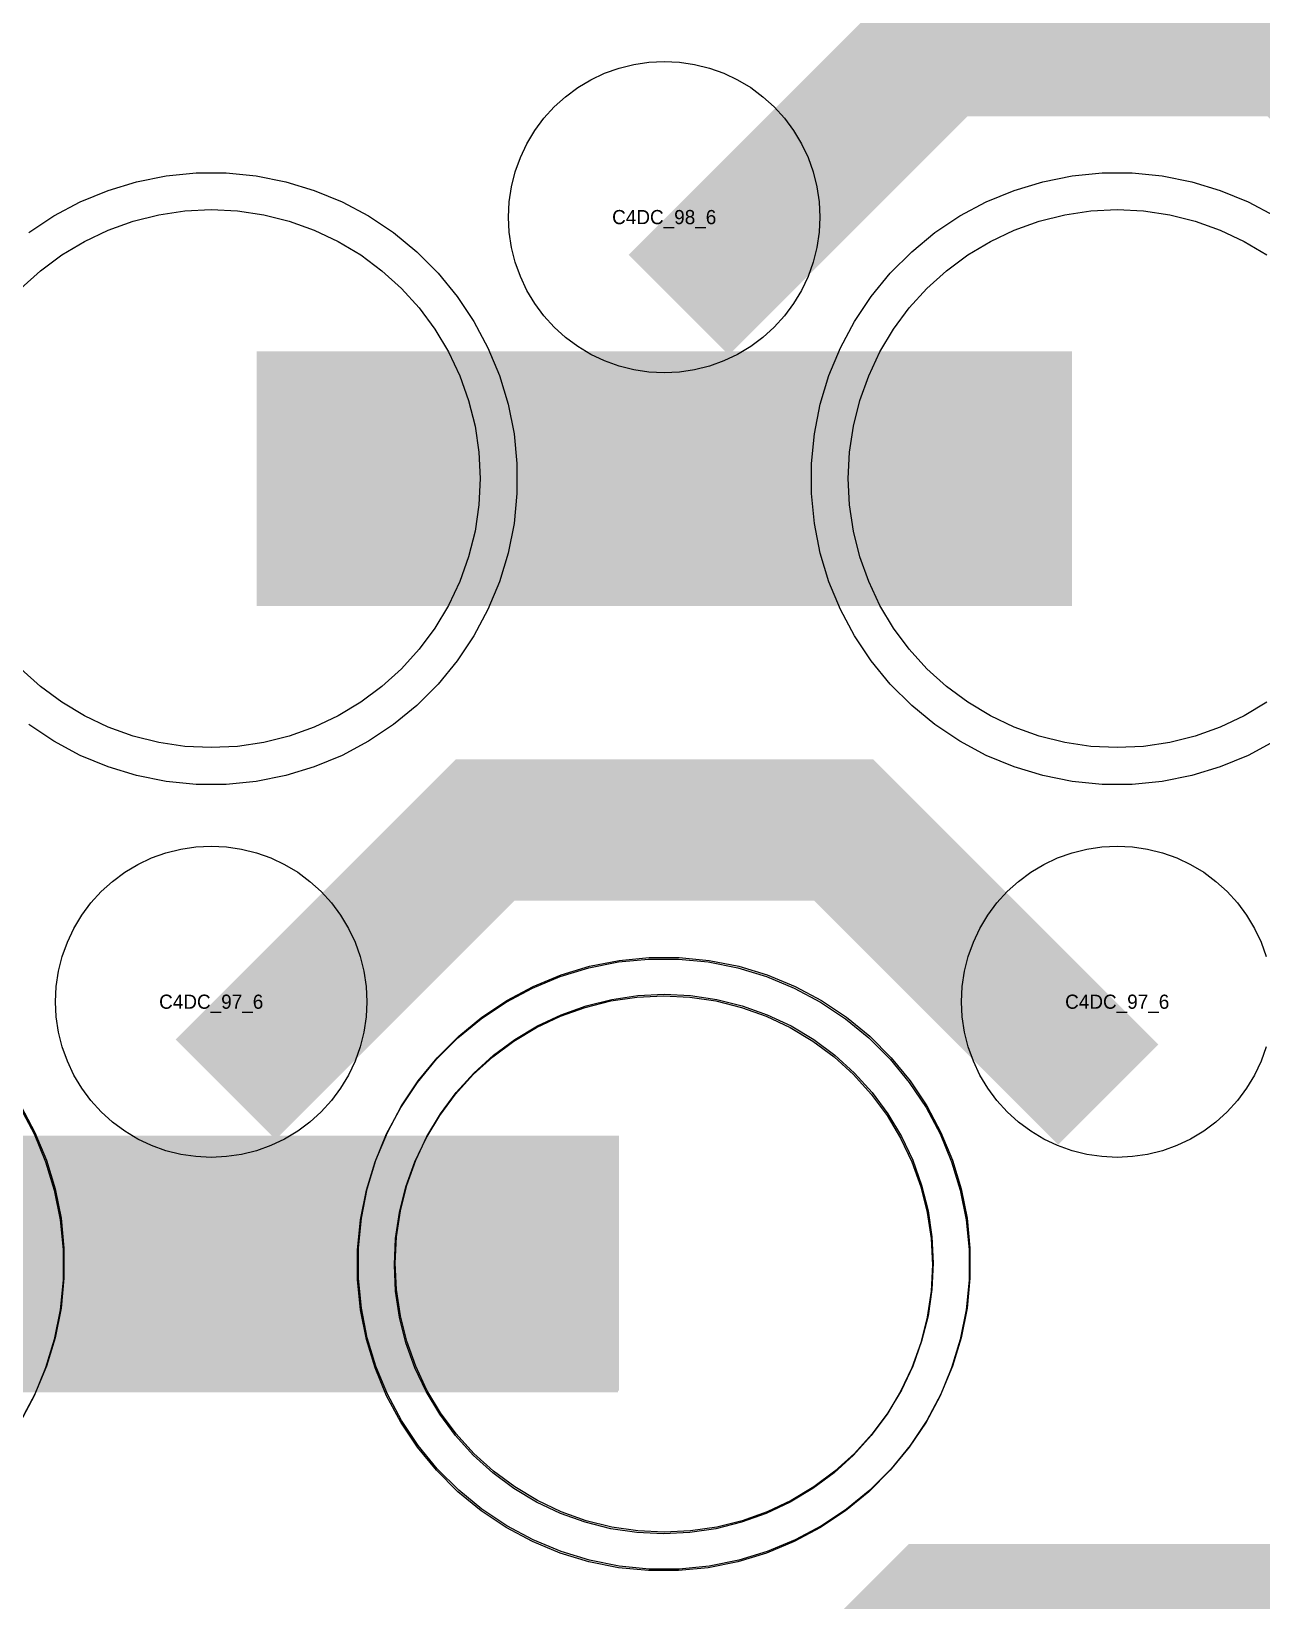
# Model space of a CAD drawing. Extents: x -11880 to 11880, y -14992 to 14992.
# Drawn here: x -10111.8 to -9894.5, y -1458.4 to -1181.3 of the extents above; entities that cross this region are included whole.
import ezdxf
from ezdxf.enums import TextEntityAlignment as Align

# ---------------------------------------------------------------- set-up
doc = ezdxf.new("R2010")
doc.units = 0
doc.header["$MEASUREMENT"] = 0
for name, color, linetype in [('GDS_775_DT_237', 138, 'CONTINUOUS'), ('RDL1_FS', 34, 'CONTINUOUS'), ('RDL_BS', 160, 'CONTINUOUS')]:
    doc.layers.add(name, color=color, linetype=linetype)

msp = doc.modelspace()

# ---------------------------------------------------------------- linework, layer by layer
at = {"layer": 'RDL1_FS'}
for points in [[(-10113.594, -1226.691), (-10110.14, -1223.561), (-10106.395, -1220.783), (-10102.395, -1218.385), (-10098.181, -1216.393), (-10093.791, -1214.821), (-10089.268, -1213.689), (-10084.657, -1213.005), (-10080, -1212.776), (-10075.343, -1213.005), (-10070.732, -1213.689), (-10066.209, -1214.821), (-10061.819, -1216.393), (-10057.605, -1218.385), (-10053.605, -1220.783), (-10049.86, -1223.561), (-10046.406, -1226.691), (-10043.276, -1230.145), (-10040.498, -1233.89), (-10038.1, -1237.89), (-10036.108, -1242.104), (-10034.536, -1246.494), (-10033.404, -1251.017), (-10032.72, -1255.628), (-10032.491, -1260.285), (-10032.72, -1264.942), (-10033.404, -1269.553), (-10034.536, -1274.076), (-10036.108, -1278.466), (-10038.1, -1282.68), (-10040.498, -1286.68), (-10043.276, -1290.425), (-10046.406, -1293.879), (-10049.86, -1297.009), (-10053.605, -1299.787), (-10057.605, -1302.185), (-10061.819, -1304.177), (-10066.209, -1305.749), (-10070.732, -1306.881), (-10075.343, -1307.565), (-10080, -1307.794), (-10084.657, -1307.565), (-10089.268, -1306.881), (-10093.791, -1305.749), (-10098.181, -1304.177), (-10102.395, -1302.185), (-10106.395, -1299.787), (-10110.14, -1297.009), (-10113.594, -1293.879)], [(-9893.605, -1299.787), (-9897.605, -1302.185), (-9901.819, -1304.177), (-9906.209, -1305.749), (-9910.732, -1306.881), (-9915.343, -1307.565), (-9920, -1307.794), (-9924.657, -1307.565), (-9929.268, -1306.881), (-9933.791, -1305.749), (-9938.181, -1304.177), (-9942.395, -1302.185), (-9946.395, -1299.787), (-9950.14, -1297.009), (-9953.594, -1293.879), (-9956.724, -1290.425), (-9959.502, -1286.68), (-9961.9, -1282.68), (-9963.892, -1278.466), (-9965.464, -1274.076), (-9966.596, -1269.553), (-9967.28, -1264.942), (-9967.509, -1260.285), (-9967.28, -1255.628), (-9966.596, -1251.017), (-9965.464, -1246.494), (-9963.892, -1242.104), (-9961.9, -1237.89), (-9959.502, -1233.89), (-9956.724, -1230.145), (-9953.594, -1226.691), (-9950.14, -1223.561), (-9946.395, -1220.783), (-9942.395, -1218.385), (-9938.181, -1216.393), (-9933.791, -1214.821), (-9929.268, -1213.689), (-9924.657, -1213.005), (-9920, -1212.776), (-9915.343, -1213.005), (-9910.732, -1213.689), (-9906.209, -1214.821), (-9901.819, -1216.393), (-9897.605, -1218.385), (-9893.605, -1220.783)]]:
    msp.add_lwpolyline(points, dxfattribs=at)
for points in [[(-10071.998, -1260.285, 45, 45, 0), (-9999.998, -1260.285, 45, 45, 0)], [(-9999.998, -1260.285, 45, 45, 0), (-9927.998, -1260.285, 45, 45, 0)], [(-10151.998, -1398.85, 45, 45, 0), (-10079.998, -1398.85, 45, 45, 0)], [(-10079.998, -1398.85, 45, 45, 0), (-10007.998, -1398.85, 45, 45, 0)]]:
    msp.add_lwpolyline(points, format="xyseb", dxfattribs=at)
at = {"layer": 'RDL1_FS', "color": 241, "true_color": 0xf7abae}
msp.add_lwpolyline([(-10000.149, -1446.641), (-10004.806, -1446.412), (-10009.417, -1445.728), (-10013.94, -1444.596), (-10018.33, -1443.024), (-10022.544, -1441.032), (-10026.544, -1438.634), (-10030.289, -1435.856), (-10033.743, -1432.726), (-10036.873, -1429.272), (-10039.651, -1425.527), (-10042.049, -1421.527), (-10044.041, -1417.313), (-10045.613, -1412.923), (-10046.745, -1408.4), (-10047.429, -1403.789), (-10047.658, -1399.132), (-10047.429, -1394.475), (-10046.745, -1389.864), (-10045.613, -1385.341), (-10044.041, -1380.951), (-10042.049, -1376.737), (-10039.651, -1372.737), (-10036.873, -1368.992), (-10033.743, -1365.538), (-10030.289, -1362.408), (-10026.544, -1359.63), (-10022.544, -1357.232), (-10018.33, -1355.24), (-10013.94, -1353.668), (-10009.417, -1352.536), (-10004.806, -1351.852), (-10000.149, -1351.623), (-9995.492, -1351.852), (-9990.881, -1352.536), (-9986.358, -1353.668), (-9981.968, -1355.24), (-9977.754, -1357.232), (-9973.754, -1359.63), (-9970.009, -1362.408), (-9966.555, -1365.538), (-9963.425, -1368.992), (-9960.647, -1372.737), (-9958.249, -1376.737), (-9956.257, -1380.951), (-9954.685, -1385.341), (-9953.553, -1389.864), (-9952.869, -1394.475), (-9952.64, -1399.132), (-9952.869, -1403.789), (-9953.553, -1408.4), (-9954.685, -1412.923), (-9956.257, -1417.313), (-9958.249, -1421.527), (-9960.647, -1425.527), (-9963.425, -1429.272), (-9966.555, -1432.726), (-9970.009, -1435.856), (-9973.754, -1438.634), (-9977.754, -1441.032), (-9981.968, -1443.024), (-9986.358, -1444.596), (-9990.881, -1445.728), (-9995.492, -1446.412)], close=True, dxfattribs=at)
at = {"layer": 'RDL1_FS'}
msp.add_lwpolyline([(-10000, -1446.359), (-10004.657, -1446.13), (-10009.268, -1445.446), (-10013.791, -1444.314), (-10018.181, -1442.742), (-10022.395, -1440.75), (-10026.395, -1438.352), (-10030.14, -1435.574), (-10033.594, -1432.444), (-10036.724, -1428.99), (-10039.502, -1425.245), (-10041.9, -1421.245), (-10043.892, -1417.031), (-10045.464, -1412.641), (-10046.596, -1408.118), (-10047.28, -1403.507), (-10047.509, -1398.85), (-10047.28, -1394.193), (-10046.596, -1389.582), (-10045.464, -1385.059), (-10043.892, -1380.669), (-10041.9, -1376.455), (-10039.502, -1372.455), (-10036.724, -1368.71), (-10033.594, -1365.256), (-10030.14, -1362.126), (-10026.395, -1359.348), (-10022.395, -1356.95), (-10018.181, -1354.958), (-10013.791, -1353.386), (-10009.268, -1352.254), (-10004.657, -1351.57), (-10000, -1351.341), (-9995.343, -1351.57), (-9990.732, -1352.254), (-9986.209, -1353.386), (-9981.819, -1354.958), (-9977.605, -1356.95), (-9973.605, -1359.348), (-9969.86, -1362.126), (-9966.406, -1365.256), (-9963.276, -1368.71), (-9960.498, -1372.455), (-9958.1, -1376.455), (-9956.108, -1380.669), (-9954.536, -1385.059), (-9953.404, -1389.582), (-9952.72, -1394.193), (-9952.491, -1398.85), (-9952.72, -1403.507), (-9953.404, -1408.118), (-9954.536, -1412.641), (-9956.108, -1417.031), (-9958.1, -1421.245), (-9960.498, -1425.245), (-9963.276, -1428.99), (-9966.406, -1432.444), (-9969.86, -1435.574), (-9973.605, -1438.352), (-9977.605, -1440.75), (-9981.819, -1442.742), (-9986.209, -1444.314), (-9990.732, -1445.446), (-9995.343, -1446.13)], close=True, dxfattribs=at)
at = {"layer": 'RDL1_FS', "color": 241, "true_color": 0xf7abae}
for points in [[(-10152.147, -1399.132, 45, 45, 0), (-10080.147, -1399.132, 45, 45, 0)], [(-10080.147, -1399.132, 45, 45, 0), (-10008.147, -1399.132, 45, 45, 0)]]:
    msp.add_lwpolyline(points, format="xyseb", dxfattribs=at)
at = {"layer": 'RDL_BS'}
for points in [[(-9997.438, -1229.599, 25, 25, 0), (-9951.623, -1183.784, 25, 25, 0), (-9918.07, -1183.784, 25, 25, 0)], [(-9841.599, -1230.498, 25, 25, 0), (-9888.313, -1183.784, 25, 25, 0), (-9918.071, -1183.784, 25, 25, 0)], [(-9889.984, -1273.298, 25, 25, 0), (-9780.719, -1273.298, 25, 25, 0)], [(-10077.438, -1368.164, 25, 25, 0), (-10031.623, -1322.349, 25, 25, 0), (-9998.07, -1322.349, 25, 25, 0)], [(-9921.599, -1369.063, 25, 25, 0), (-9968.313, -1322.349, 25, 25, 0), (-9998.071, -1322.349, 25, 25, 0)], [(-9997.438, -1506.729, 25, 25, 0), (-9951.623, -1460.914, 25, 25, 0), (-9918.07, -1460.914, 25, 25, 0)], [(-9841.599, -1507.628, 25, 25, 0), (-9888.313, -1460.914, 25, 25, 0), (-9918.071, -1460.914, 25, 25, 0)]]:
    msp.add_lwpolyline(points, format="xyseb", dxfattribs=at)
for points in [[(-10000, -1241.591), (-10002.693, -1241.459), (-10005.365, -1241.063), (-10007.984, -1240.406), (-10010.519, -1239.499), (-10012.956, -1238.347), (-10015.28, -1236.954), (-10017.443, -1235.351), (-10019.442, -1233.539), (-10021.254, -1231.54), (-10022.857, -1229.377), (-10024.25, -1227.053), (-10025.402, -1224.616), (-10026.309, -1222.081), (-10026.966, -1219.462), (-10027.362, -1216.79), (-10027.494, -1214.097), (-10027.362, -1211.404), (-10026.966, -1208.732), (-10026.309, -1206.113), (-10025.402, -1203.578), (-10024.25, -1201.141), (-10022.857, -1198.817), (-10021.254, -1196.654), (-10019.442, -1194.655), (-10017.443, -1192.843), (-10015.28, -1191.24), (-10012.956, -1189.847), (-10010.519, -1188.695), (-10007.984, -1187.788), (-10005.365, -1187.131), (-10002.693, -1186.735), (-10000, -1186.603), (-9997.307, -1186.735), (-9994.635, -1187.131), (-9992.016, -1187.788), (-9989.481, -1188.695), (-9987.044, -1189.847), (-9984.72, -1191.24), (-9982.557, -1192.843), (-9980.558, -1194.655), (-9978.746, -1196.654), (-9977.143, -1198.817), (-9975.75, -1201.141), (-9974.598, -1203.578), (-9973.691, -1206.113), (-9973.034, -1208.732), (-9972.638, -1211.404), (-9972.506, -1214.097), (-9972.638, -1216.79), (-9973.034, -1219.462), (-9973.691, -1222.081), (-9974.598, -1224.616), (-9975.75, -1227.053), (-9977.143, -1229.377), (-9978.746, -1231.54), (-9980.558, -1233.539), (-9982.557, -1235.351), (-9984.72, -1236.954), (-9987.044, -1238.347), (-9989.481, -1239.499), (-9992.016, -1240.406), (-9994.635, -1241.063), (-9997.307, -1241.459)], [(-10080, -1380.156), (-10082.693, -1380.024), (-10085.365, -1379.628), (-10087.984, -1378.971), (-10090.519, -1378.064), (-10092.956, -1376.912), (-10095.28, -1375.519), (-10097.443, -1373.916), (-10099.442, -1372.104), (-10101.254, -1370.105), (-10102.857, -1367.942), (-10104.25, -1365.618), (-10105.402, -1363.181), (-10106.309, -1360.646), (-10106.966, -1358.027), (-10107.362, -1355.355), (-10107.494, -1352.662), (-10107.362, -1349.969), (-10106.966, -1347.297), (-10106.309, -1344.678), (-10105.402, -1342.143), (-10104.25, -1339.706), (-10102.857, -1337.382), (-10101.254, -1335.219), (-10099.442, -1333.22), (-10097.443, -1331.408), (-10095.28, -1329.805), (-10092.956, -1328.412), (-10090.519, -1327.26), (-10087.984, -1326.353), (-10085.365, -1325.696), (-10082.693, -1325.3), (-10080, -1325.168), (-10077.307, -1325.3), (-10074.635, -1325.696), (-10072.016, -1326.353), (-10069.481, -1327.26), (-10067.044, -1328.412), (-10064.72, -1329.805), (-10062.557, -1331.408), (-10060.558, -1333.22), (-10058.746, -1335.219), (-10057.143, -1337.382), (-10055.75, -1339.706), (-10054.598, -1342.143), (-10053.691, -1344.678), (-10053.034, -1347.297), (-10052.638, -1349.969), (-10052.506, -1352.662), (-10052.638, -1355.355), (-10053.034, -1358.027), (-10053.691, -1360.646), (-10054.598, -1363.181), (-10055.75, -1365.618), (-10057.143, -1367.942), (-10058.746, -1370.105), (-10060.558, -1372.104), (-10062.557, -1373.916), (-10064.72, -1375.519), (-10067.044, -1376.912), (-10069.481, -1378.064), (-10072.016, -1378.971), (-10074.635, -1379.628), (-10077.307, -1380.024)], [(-10002.644, -1452.85), (-10007.938, -1452.333), (-10013.165, -1451.287), (-10018.205, -1449.756), (-10023.115, -1447.725), (-10027.777, -1445.233), (-10032.191, -1442.286), (-10036.292, -1438.924), (-10040.074, -1435.142), (-10043.436, -1431.041), (-10046.383, -1426.627), (-10048.875, -1421.965), (-10050.906, -1417.055), (-10052.437, -1412.015), (-10053.483, -1406.788), (-10054, -1401.494), (-10054, -1396.206), (-10053.483, -1390.912), (-10052.437, -1385.685), (-10050.906, -1380.645), (-10048.875, -1375.735), (-10046.383, -1371.073), (-10043.436, -1366.659), (-10040.074, -1362.558), (-10036.292, -1358.776), (-10032.191, -1355.414), (-10027.777, -1352.467), (-10023.115, -1349.975), (-10018.205, -1347.944), (-10013.165, -1346.413), (-10007.938, -1345.367), (-10002.644, -1344.85), (-9997.356, -1344.85), (-9992.062, -1345.367), (-9986.835, -1346.413), (-9981.795, -1347.944), (-9976.885, -1349.975), (-9972.223, -1352.467), (-9967.809, -1355.414), (-9963.708, -1358.776), (-9959.926, -1362.558), (-9956.564, -1366.659), (-9953.617, -1371.073), (-9951.125, -1375.735), (-9949.094, -1380.645), (-9947.563, -1385.685), (-9946.517, -1390.912), (-9946, -1396.206), (-9946, -1401.494), (-9946.517, -1406.788), (-9947.563, -1412.015), (-9949.094, -1417.055), (-9951.125, -1421.965), (-9953.617, -1426.627), (-9956.564, -1431.041), (-9959.926, -1435.142), (-9963.708, -1438.924), (-9967.809, -1442.286), (-9972.223, -1445.233), (-9976.885, -1447.725), (-9981.795, -1449.756), (-9986.835, -1451.287), (-9992.062, -1452.333), (-9997.356, -1452.85)]]:
    msp.add_lwpolyline(points, close=True, dxfattribs=at)
for points in [[(-10112.191, -1216.849), (-10107.777, -1213.902), (-10103.115, -1211.41), (-10098.205, -1209.379), (-10093.165, -1207.848), (-10087.938, -1206.802), (-10082.644, -1206.285), (-10077.356, -1206.285), (-10072.062, -1206.802), (-10066.835, -1207.848), (-10061.795, -1209.379), (-10056.885, -1211.41), (-10052.223, -1213.902), (-10047.809, -1216.849), (-10043.708, -1220.211), (-10039.926, -1223.993), (-10036.564, -1228.094), (-10033.617, -1232.508), (-10031.125, -1237.17), (-10029.094, -1242.08), (-10027.563, -1247.12), (-10026.517, -1252.347), (-10026, -1257.641), (-10026, -1262.929), (-10026.517, -1268.223), (-10027.563, -1273.45), (-10029.094, -1278.49), (-10031.125, -1283.4), (-10033.617, -1288.062), (-10036.564, -1292.476), (-10039.926, -1296.577), (-10043.708, -1300.359), (-10047.809, -1303.721), (-10052.223, -1306.668), (-10056.885, -1309.16), (-10061.795, -1311.191), (-10066.835, -1312.722), (-10072.062, -1313.768), (-10077.356, -1314.285), (-10082.644, -1314.285), (-10087.938, -1313.768), (-10093.165, -1312.722), (-10098.205, -1311.191), (-10103.115, -1309.16), (-10107.777, -1306.668), (-10112.191, -1303.721)], [(-9892.223, -1306.668), (-9896.885, -1309.16), (-9901.795, -1311.191), (-9906.835, -1312.722), (-9912.062, -1313.768), (-9917.356, -1314.285), (-9922.644, -1314.285), (-9927.938, -1313.768), (-9933.165, -1312.722), (-9938.205, -1311.191), (-9943.115, -1309.16), (-9947.777, -1306.668), (-9952.191, -1303.721), (-9956.292, -1300.359), (-9960.074, -1296.577), (-9963.436, -1292.476), (-9966.383, -1288.062), (-9968.875, -1283.4), (-9970.906, -1278.49), (-9972.437, -1273.45), (-9973.483, -1268.223), (-9974, -1262.929), (-9974, -1257.641), (-9973.483, -1252.347), (-9972.437, -1247.12), (-9970.906, -1242.08), (-9968.875, -1237.17), (-9966.383, -1232.508), (-9963.436, -1228.094), (-9960.074, -1223.993), (-9956.292, -1220.211), (-9952.191, -1216.849), (-9947.777, -1213.902), (-9943.115, -1211.41), (-9938.205, -1209.379), (-9933.165, -1207.848), (-9927.938, -1206.802), (-9922.644, -1206.285), (-9917.356, -1206.285), (-9912.062, -1206.802), (-9906.835, -1207.848), (-9901.795, -1209.379), (-9896.885, -1211.41), (-9892.223, -1213.902)], [(-9893.691, -1360.646), (-9894.598, -1363.181), (-9895.75, -1365.618), (-9897.143, -1367.942), (-9898.746, -1370.105), (-9900.558, -1372.104), (-9902.557, -1373.916), (-9904.72, -1375.519), (-9907.044, -1376.912), (-9909.481, -1378.064), (-9912.016, -1378.971), (-9914.635, -1379.628), (-9917.307, -1380.024), (-9920, -1380.156), (-9922.693, -1380.024), (-9925.365, -1379.628), (-9927.984, -1378.971), (-9930.519, -1378.064), (-9932.956, -1376.912), (-9935.28, -1375.519), (-9937.443, -1373.916), (-9939.442, -1372.104), (-9941.254, -1370.105), (-9942.857, -1367.942), (-9944.25, -1365.618), (-9945.402, -1363.181), (-9946.309, -1360.646), (-9946.966, -1358.027), (-9947.362, -1355.355), (-9947.494, -1352.662), (-9947.362, -1349.969), (-9946.966, -1347.297), (-9946.309, -1344.678), (-9945.402, -1342.143), (-9944.25, -1339.706), (-9942.857, -1337.382), (-9941.254, -1335.219), (-9939.442, -1333.22), (-9937.443, -1331.408), (-9935.28, -1329.805), (-9932.956, -1328.412), (-9930.519, -1327.26), (-9927.984, -1326.353), (-9925.365, -1325.696), (-9922.693, -1325.3), (-9920, -1325.168), (-9917.307, -1325.3), (-9914.635, -1325.696), (-9912.016, -1326.353), (-9909.481, -1327.26), (-9907.044, -1328.412), (-9904.72, -1329.805), (-9902.557, -1331.408), (-9900.558, -1333.22), (-9898.746, -1335.219), (-9897.143, -1337.382), (-9895.75, -1339.706), (-9894.598, -1342.143), (-9893.691, -1344.678)], [(-10113.617, -1371.073), (-10111.125, -1375.735), (-10109.094, -1380.645), (-10107.563, -1385.685), (-10106.517, -1390.912), (-10106, -1396.206), (-10106, -1401.494), (-10106.517, -1406.788), (-10107.563, -1412.015), (-10109.094, -1417.055), (-10111.125, -1421.965), (-10113.617, -1426.627)]]:
    msp.add_lwpolyline(points, dxfattribs=at)
at = {"layer": 'RDL_BS', "color": 241, "true_color": 0xf7abae}
msp.add_lwpolyline([(-10002.793, -1453.132), (-10008.087, -1452.615), (-10013.314, -1451.569), (-10018.354, -1450.038), (-10023.264, -1448.007), (-10027.926, -1445.515), (-10032.34, -1442.568), (-10036.441, -1439.206), (-10040.223, -1435.424), (-10043.585, -1431.323), (-10046.532, -1426.909), (-10049.024, -1422.247), (-10051.055, -1417.337), (-10052.586, -1412.297), (-10053.632, -1407.07), (-10054.149, -1401.776), (-10054.149, -1396.488), (-10053.632, -1391.194), (-10052.586, -1385.967), (-10051.055, -1380.927), (-10049.024, -1376.017), (-10046.532, -1371.355), (-10043.585, -1366.941), (-10040.223, -1362.84), (-10036.441, -1359.058), (-10032.34, -1355.696), (-10027.926, -1352.749), (-10023.264, -1350.257), (-10018.354, -1348.226), (-10013.314, -1346.695), (-10008.087, -1345.649), (-10002.793, -1345.132), (-9997.505, -1345.132), (-9992.211, -1345.649), (-9986.984, -1346.695), (-9981.944, -1348.226), (-9977.034, -1350.257), (-9972.372, -1352.749), (-9967.958, -1355.696), (-9963.857, -1359.058), (-9960.075, -1362.84), (-9956.713, -1366.941), (-9953.766, -1371.355), (-9951.274, -1376.017), (-9949.243, -1380.927), (-9947.712, -1385.967), (-9946.666, -1391.194), (-9946.149, -1396.488), (-9946.149, -1401.776), (-9946.666, -1407.07), (-9947.712, -1412.297), (-9949.243, -1417.337), (-9951.274, -1422.247), (-9953.766, -1426.909), (-9956.713, -1431.323), (-9960.075, -1435.424), (-9963.857, -1439.206), (-9967.958, -1442.568), (-9972.372, -1445.515), (-9977.034, -1448.007), (-9981.944, -1450.038), (-9986.984, -1451.569), (-9992.211, -1452.615), (-9997.505, -1453.132)], close=True, dxfattribs=at)
msp.add_lwpolyline([(-10113.766, -1371.355), (-10111.274, -1376.017), (-10109.243, -1380.927), (-10107.712, -1385.967), (-10106.666, -1391.194), (-10106.149, -1396.488), (-10106.149, -1401.776), (-10106.666, -1407.07), (-10107.712, -1412.297), (-10109.243, -1417.337), (-10111.274, -1422.247), (-10113.766, -1426.909)], dxfattribs=at)

# ---------------------------------------------------------------- texts
at = {"layer": 'GDS_775_DT_237'}
for s, p in [('C4DC_98_6', (-10000, -1214.097)), ('C4DC_98_6', (-10000, -1214.097)), ('C4DC_97_6', (-10080, -1352.662)), ('C4DC_97_6', (-10080, -1352.662)), ('C4DC_97_6', (-9920, -1352.662)), ('C4DC_97_6', (-9920, -1352.662))]:
    msp.add_text(s, height=2.5, dxfattribs=at).set_placement(p, align=Align.MIDDLE_CENTER)

doc.saveas('drawing.dxf')
